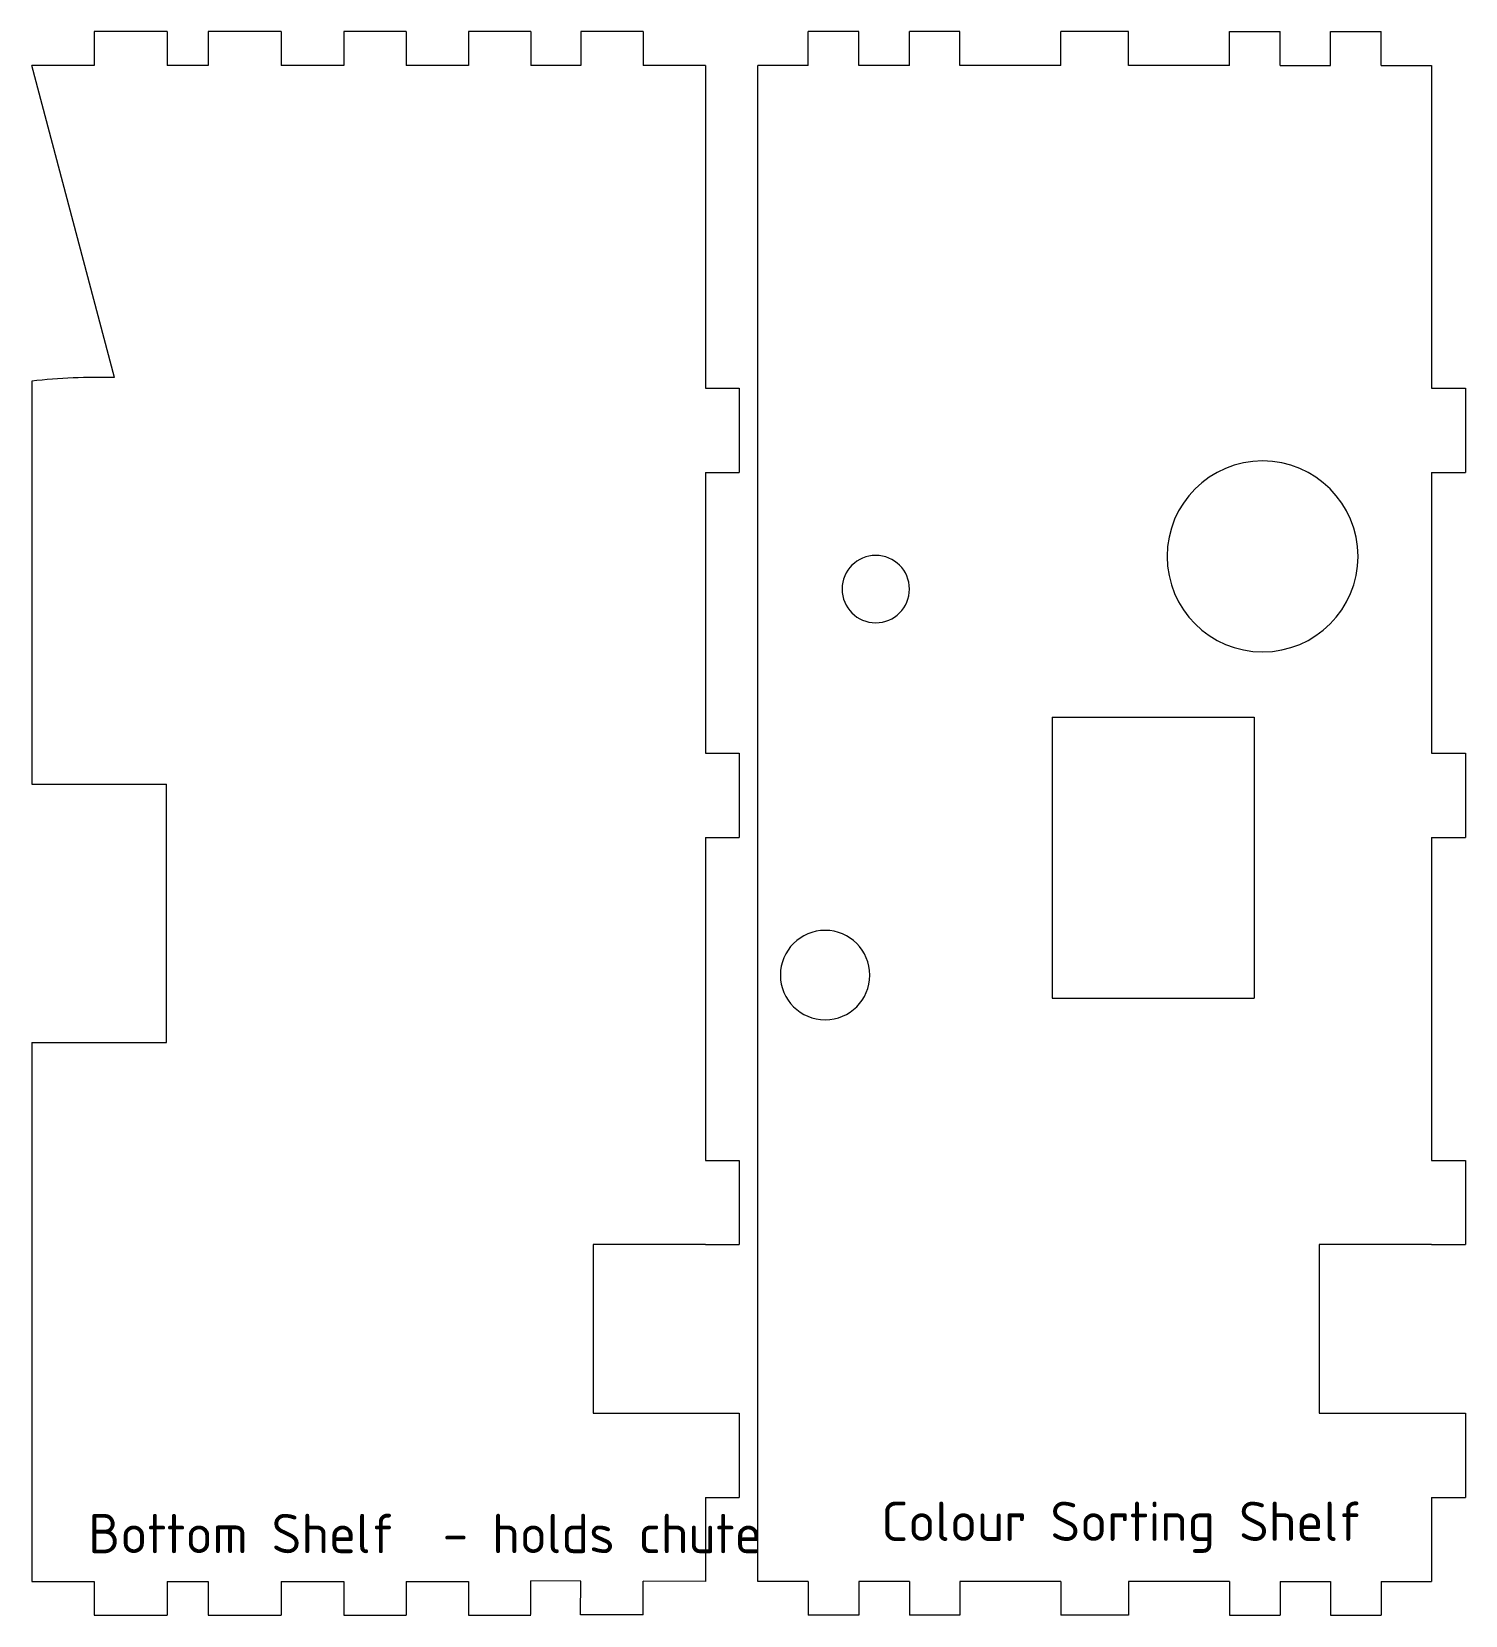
# Model space of a CAD drawing. Header units: inches. Extents: x 5 to 605, y -424 to -26.
# Drawn here: x 13.5 to 141.1, y -167.4 to -26.4 of the extents above; entities that cross this region are included whole.
import ezdxf

# ---------------------------------------------------------------- set-up
doc = ezdxf.new("R2010")
doc.units = ezdxf.units.IN
doc.header["$MEASUREMENT"] = 0
doc.layers.add('Layer 1', color=7, linetype='Continuous')

# ---------------------------------------------------------------- blocks, each defined once
blk = doc.blocks.new('block 714')
at = {"layer": 'Layer 1', "lineweight": 0}
blk.add_open_spline([(85.65, -75.99), (85.65, -74.33), (86.99, -72.99), (88.65, -72.99), (90.3, -72.99), (91.65, -74.33), (91.65, -75.99), (91.65, -77.65), (90.3, -78.99), (88.65, -78.99), (86.99, -78.99), (85.65, -77.65), (85.65, -75.99), (85.65, -75.99), (85.65, -75.99), (85.65, -75.99)], degree=3, knots=[0, 0, 0, 0, 1, 1, 1, 2, 2, 2, 3, 3, 3, 4, 4, 4, 5, 5, 5, 5], dxfattribs=at)
blk = doc.blocks.new('block 716')
at = {"layer": 'Layer 1', "lineweight": 0}
blk.add_lwpolyline([(20.88, -57.16), (13.5, -29.36)], dxfattribs=at)
blk = doc.blocks.new('block 717')
at = {"layer": 'Layer 1', "lineweight": 0}
blk.add_open_spline([(20.88, -57.16), (18.42, -57.09), (15.95, -57.2), (13.5, -57.48)], degree=3, dxfattribs=at)
blk = doc.blocks.new('block 872')
at = {"layer": 'Layer 1', "lineweight": 0}
blk.add_open_spline([(80.16, -110.36), (80.16, -108.16), (81.94, -106.38), (84.14, -106.38), (86.34, -106.38), (88.12, -108.16), (88.12, -110.36), (88.12, -112.56), (86.34, -114.34), (84.14, -114.34), (81.94, -114.34), (80.16, -112.56), (80.16, -110.36), (80.16, -110.36), (80.16, -110.36), (80.16, -110.36)], degree=3, knots=[0, 0, 0, 0, 1, 1, 1, 2, 2, 2, 3, 3, 3, 4, 4, 4, 5, 5, 5, 5], dxfattribs=at)
blk = doc.blocks.new('block 1367')
at = {"layer": 'Layer 1', "lineweight": 0}
blk.add_lwpolyline([(25.55, -26.36), (25.55, -29.36)], dxfattribs=at)
blk = doc.blocks.new('block 1368')
at = {"layer": 'Layer 1', "lineweight": 0}
blk.add_lwpolyline([(29.22, -26.36), (29.22, -29.36)], dxfattribs=at)
blk = doc.blocks.new('block 1369')
at = {"layer": 'Layer 1', "lineweight": 0}
blk.add_lwpolyline([(25.55, -164.36), (25.55, -167.36)], dxfattribs=at)
blk = doc.blocks.new('block 1370')
at = {"layer": 'Layer 1', "lineweight": 0}
blk.add_lwpolyline([(29.22, -164.36), (29.22, -167.36)], dxfattribs=at)
blk = doc.blocks.new('block 1427')
at = {"layer": 'Layer 1', "lineweight": 0}
blk.add_lwpolyline([(13.5, -57.48), (13.5, -93.36)], dxfattribs=at)
blk = doc.blocks.new('block 1428')
at = {"layer": 'Layer 1', "lineweight": 0}
blk.add_lwpolyline([(19.05, -167.36), (25.55, -167.36)], dxfattribs=at)
blk = doc.blocks.new('block 1429')
at = {"layer": 'Layer 1', "lineweight": 0}
blk.add_lwpolyline([(57.94, -26.36), (52.39, -26.36)], dxfattribs=at)
blk = doc.blocks.new('block 1430')
at = {"layer": 'Layer 1', "lineweight": 0}
blk.add_lwpolyline([(13.5, -164.36), (19.05, -164.36)], dxfattribs=at)
blk = doc.blocks.new('block 1431')
at = {"layer": 'Layer 1', "lineweight": 0}
blk.add_lwpolyline([(13.5, -116.36), (25.5, -116.36)], dxfattribs=at)
blk = doc.blocks.new('block 1432')
at = {"layer": 'Layer 1', "lineweight": 0}
blk.add_lwpolyline([(13.5, -93.36), (25.5, -93.36)], dxfattribs=at)
blk = doc.blocks.new('block 1433')
at = {"layer": 'Layer 1', "lineweight": 0}
blk.add_lwpolyline([(25.5, -116.36), (25.5, -93.36)], dxfattribs=at)
blk = doc.blocks.new('block 1434')
at = {"layer": 'Layer 1', "lineweight": 0}
blk.add_lwpolyline([(13.5, -116.36), (13.5, -164.36)], dxfattribs=at)
blk = doc.blocks.new('block 1435')
at = {"layer": 'Layer 1', "lineweight": 0}
blk.add_lwpolyline([(52.39, -29.36), (46.83, -29.36)], dxfattribs=at)
blk = doc.blocks.new('block 1436')
at = {"layer": 'Layer 1', "lineweight": 0}
blk.add_lwpolyline([(52.39, -164.36), (52.39, -167.36)], dxfattribs=at)
blk = doc.blocks.new('block 1437')
at = {"layer": 'Layer 1', "lineweight": 0}
blk.add_lwpolyline([(46.83, -164.36), (46.83, -167.36)], dxfattribs=at)
blk = doc.blocks.new('block 1438')
at = {"layer": 'Layer 1', "lineweight": 0}
blk.add_lwpolyline([(41.28, -164.36), (41.28, -167.36)], dxfattribs=at)
blk = doc.blocks.new('block 1439')
at = {"layer": 'Layer 1', "lineweight": 0}
blk.add_lwpolyline([(35.72, -164.36), (35.72, -167.36)], dxfattribs=at)
blk = doc.blocks.new('block 1440')
at = {"layer": 'Layer 1', "lineweight": 0}
blk.add_lwpolyline([(19.05, -164.36), (19.05, -167.36)], dxfattribs=at)
blk = doc.blocks.new('block 1441')
at = {"layer": 'Layer 1', "lineweight": 0}
blk.add_lwpolyline([(57.94, -26.36), (57.94, -29.36)], dxfattribs=at)
blk = doc.blocks.new('block 1442')
at = {"layer": 'Layer 1', "lineweight": 0}
blk.add_lwpolyline([(52.39, -26.36), (52.39, -29.36)], dxfattribs=at)
blk = doc.blocks.new('block 1443')
at = {"layer": 'Layer 1', "lineweight": 0}
blk.add_lwpolyline([(46.83, -26.36), (46.83, -29.36)], dxfattribs=at)
blk = doc.blocks.new('block 1444')
at = {"layer": 'Layer 1', "lineweight": 0}
blk.add_lwpolyline([(41.28, -26.36), (41.28, -29.36)], dxfattribs=at)
blk = doc.blocks.new('block 1445')
at = {"layer": 'Layer 1', "lineweight": 0}
blk.add_lwpolyline([(35.72, -26.36), (35.72, -29.36)], dxfattribs=at)
blk = doc.blocks.new('block 1446')
at = {"layer": 'Layer 1', "lineweight": 0}
blk.add_lwpolyline([(19.05, -26.36), (19.05, -29.36)], dxfattribs=at)
blk = doc.blocks.new('block 1447')
at = {"layer": 'Layer 1', "lineweight": 0}
blk.add_lwpolyline([(19.05, -29.36), (13.5, -29.36)], dxfattribs=at)
blk = doc.blocks.new('block 1448')
at = {"layer": 'Layer 1', "lineweight": 0}
blk.add_lwpolyline([(25.55, -26.36), (19.05, -26.36)], dxfattribs=at)
blk = doc.blocks.new('block 1449')
at = {"layer": 'Layer 1', "lineweight": 0}
blk.add_lwpolyline([(29.22, -29.36), (25.55, -29.36)], dxfattribs=at)
blk = doc.blocks.new('block 1450')
at = {"layer": 'Layer 1', "lineweight": 0}
blk.add_lwpolyline([(35.72, -26.36), (29.22, -26.36)], dxfattribs=at)
blk = doc.blocks.new('block 1451')
at = {"layer": 'Layer 1', "lineweight": 0}
blk.add_lwpolyline([(41.28, -29.36), (35.72, -29.36)], dxfattribs=at)
blk = doc.blocks.new('block 1452')
at = {"layer": 'Layer 1', "lineweight": 0}
blk.add_lwpolyline([(46.83, -26.36), (41.28, -26.36)], dxfattribs=at)
blk = doc.blocks.new('block 1453')
at = {"layer": 'Layer 1', "lineweight": 0}
blk.add_lwpolyline([(62.39, -29.36), (57.94, -29.36)], dxfattribs=at)
blk = doc.blocks.new('block 1454')
at = {"layer": 'Layer 1', "lineweight": 0}
blk.add_lwpolyline([(52.39, -167.36), (57.94, -167.36)], dxfattribs=at)
blk = doc.blocks.new('block 1455')
at = {"layer": 'Layer 1', "lineweight": 0}
blk.add_lwpolyline([(46.83, -164.36), (52.39, -164.36)], dxfattribs=at)
blk = doc.blocks.new('block 1456')
at = {"layer": 'Layer 1', "lineweight": 0}
blk.add_lwpolyline([(41.28, -167.36), (46.83, -167.36)], dxfattribs=at)
blk = doc.blocks.new('block 1457')
at = {"layer": 'Layer 1', "lineweight": 0}
blk.add_lwpolyline([(35.72, -164.36), (41.28, -164.36)], dxfattribs=at)
blk = doc.blocks.new('block 1458')
at = {"layer": 'Layer 1', "lineweight": 0}
blk.add_lwpolyline([(29.22, -167.36), (35.72, -167.36)], dxfattribs=at)
blk = doc.blocks.new('block 1459')
at = {"layer": 'Layer 1', "lineweight": 0}
blk.add_lwpolyline([(25.55, -164.36), (29.22, -164.36)], dxfattribs=at)
blk = doc.blocks.new('block 1460')
at = {"layer": 'Layer 1', "lineweight": 0}
blk.add_lwpolyline([(73.5, -98.11), (73.5, -126.86)], dxfattribs=at)
blk = doc.blocks.new('block 1461')
at = {"layer": 'Layer 1', "lineweight": 0}
blk.add_lwpolyline([(76.5, -90.61), (76.5, -98.11)], dxfattribs=at)
blk = doc.blocks.new('block 1462')
at = {"layer": 'Layer 1', "lineweight": 0}
blk.add_lwpolyline([(73.5, -134.36), (76.5, -134.36)], dxfattribs=at)
blk = doc.blocks.new('block 1463')
at = {"layer": 'Layer 1', "lineweight": 0}
blk.add_lwpolyline([(73.5, -126.86), (76.5, -126.86)], dxfattribs=at)
blk = doc.blocks.new('block 1464')
at = {"layer": 'Layer 1', "lineweight": 0}
blk.add_lwpolyline([(73.5, -65.61), (76.5, -65.61)], dxfattribs=at)
blk = doc.blocks.new('block 1465')
at = {"layer": 'Layer 1', "lineweight": 0}
blk.add_lwpolyline([(73.5, -58.11), (76.5, -58.11)], dxfattribs=at)
blk = doc.blocks.new('block 1466')
at = {"layer": 'Layer 1', "lineweight": 0}
blk.add_lwpolyline([(73.5, -98.11), (76.5, -98.11)], dxfattribs=at)
blk = doc.blocks.new('block 1467')
at = {"layer": 'Layer 1', "lineweight": 0}
blk.add_lwpolyline([(73.5, -90.61), (76.5, -90.61)], dxfattribs=at)
blk = doc.blocks.new('block 1468')
at = {"layer": 'Layer 1', "lineweight": 0}
blk.add_lwpolyline([(73.5, -29.36), (73.5, -58.11)], dxfattribs=at)
blk = doc.blocks.new('block 1469')
at = {"layer": 'Layer 1', "lineweight": 0}
blk.add_lwpolyline([(76.5, -58.11), (76.5, -65.61)], dxfattribs=at)
blk = doc.blocks.new('block 1470')
at = {"layer": 'Layer 1', "lineweight": 0}
blk.add_lwpolyline([(73.5, -65.61), (73.5, -90.61)], dxfattribs=at)
blk = doc.blocks.new('block 1471')
at = {"layer": 'Layer 1', "lineweight": 0}
blk.add_lwpolyline([(76.5, -126.86), (76.5, -134.36)], dxfattribs=at)
blk = doc.blocks.new('block 1472')
at = {"layer": 'Layer 1', "lineweight": 0}
blk.add_lwpolyline([(67.94, -26.36), (62.39, -26.36)], dxfattribs=at)
blk = doc.blocks.new('block 1473')
at = {"layer": 'Layer 1', "lineweight": 0}
blk.add_lwpolyline([(67.94, -26.36), (67.94, -29.36)], dxfattribs=at)
blk = doc.blocks.new('block 1474')
at = {"layer": 'Layer 1', "lineweight": 0}
blk.add_lwpolyline([(62.39, -26.36), (62.39, -29.36)], dxfattribs=at)
blk = doc.blocks.new('block 1475')
at = {"layer": 'Layer 1', "lineweight": 0}
blk.add_lwpolyline([(73.5, -29.36), (67.94, -29.36)], dxfattribs=at)
blk = doc.blocks.new('block 1476')
at = {"layer": 'Layer 1', "lineweight": 0}
blk.add_lwpolyline([(73.5, -134.36), (63.5, -134.36)], dxfattribs=at)
blk = doc.blocks.new('block 1477')
at = {"layer": 'Layer 1', "lineweight": 0}
blk.add_lwpolyline([(63.5, -134.36), (63.5, -149.36)], dxfattribs=at)
blk = doc.blocks.new('block 1478')
at = {"layer": 'Layer 1', "lineweight": 0}
blk.add_lwpolyline([(63.5, -149.36), (73.5, -149.36)], dxfattribs=at)
blk = doc.blocks.new('block 1479')
at = {"layer": 'Layer 1', "lineweight": 0}
blk.add_lwpolyline([(73.5, -149.36), (76.5, -149.36)], dxfattribs=at)
blk = doc.blocks.new('block 1480')
at = {"layer": 'Layer 1', "lineweight": 0}
blk.add_lwpolyline([(73.5, -156.86), (73.5, -164.36)], dxfattribs=at)
blk = doc.blocks.new('block 1481')
at = {"layer": 'Layer 1', "lineweight": 0}
blk.add_lwpolyline([(76.5, -149.36), (76.5, -156.86)], dxfattribs=at)
blk = doc.blocks.new('block 1482')
at = {"layer": 'Layer 1', "lineweight": 0}
blk.add_lwpolyline([(73.5, -156.86), (76.5, -156.86)], dxfattribs=at)
blk = doc.blocks.new('block 1483')
at = {"layer": 'Layer 1', "lineweight": 0}
blk.add_lwpolyline([(57.93, -167.29), (57.94, -164.29)], dxfattribs=at)
blk = doc.blocks.new('block 1484')
at = {"layer": 'Layer 1', "lineweight": 0}
blk.add_lwpolyline([(62.39, -164.31), (57.94, -164.29)], dxfattribs=at)
blk = doc.blocks.new('block 1485')
at = {"layer": 'Layer 1', "lineweight": 0}
blk.add_lwpolyline([(67.93, -167.33), (62.37, -167.31)], dxfattribs=at)
blk = doc.blocks.new('block 1486')
at = {"layer": 'Layer 1', "lineweight": 0}
blk.add_lwpolyline([(67.93, -167.33), (67.94, -164.33)], dxfattribs=at)
blk = doc.blocks.new('block 1487')
at = {"layer": 'Layer 1', "lineweight": 0}
blk.add_lwpolyline([(62.37, -167.31), (62.39, -164.31)], dxfattribs=at)
blk = doc.blocks.new('block 1488')
at = {"layer": 'Layer 1', "lineweight": 0}
blk.add_lwpolyline([(73.5, -164.36), (67.94, -164.33)], dxfattribs=at)
blk = doc.blocks.new('block 1489')
at = {"layer": 'Layer 1', "color": 7, "true_color": 0xffffff, "insert": (18.54, -161.83), "char_height": 3.5, "attachment_point": 7}
blk.add_mtext('\\fSolid Edge ISO|b0|i0|c0|p34;\\W1;Bottom Shelf  - holds chute', dxfattribs=at)
blk = doc.blocks.new('block 1782')
at = {"layer": 'Layer 1', "lineweight": 0}
blk.add_lwpolyline([(138.14, -98.11), (138.14, -126.86)], dxfattribs=at)
blk = doc.blocks.new('block 1783')
at = {"layer": 'Layer 1', "lineweight": 0}
blk.add_lwpolyline([(141.14, -90.61), (141.14, -98.11)], dxfattribs=at)
blk = doc.blocks.new('block 1784')
at = {"layer": 'Layer 1', "lineweight": 0}
blk.add_lwpolyline([(138.14, -134.36), (141.14, -134.36)], dxfattribs=at)
blk = doc.blocks.new('block 1785')
at = {"layer": 'Layer 1', "lineweight": 0}
blk.add_lwpolyline([(138.14, -126.86), (141.14, -126.86)], dxfattribs=at)
blk = doc.blocks.new('block 1786')
at = {"layer": 'Layer 1', "lineweight": 0}
blk.add_lwpolyline([(138.14, -65.61), (141.14, -65.61)], dxfattribs=at)
blk = doc.blocks.new('block 1787')
at = {"layer": 'Layer 1', "lineweight": 0}
blk.add_lwpolyline([(138.14, -58.11), (141.14, -58.11)], dxfattribs=at)
blk = doc.blocks.new('block 1788')
at = {"layer": 'Layer 1', "lineweight": 0}
blk.add_lwpolyline([(138.14, -98.11), (141.14, -98.11)], dxfattribs=at)
blk = doc.blocks.new('block 1789')
at = {"layer": 'Layer 1', "lineweight": 0}
blk.add_lwpolyline([(138.14, -90.61), (141.14, -90.61)], dxfattribs=at)
blk = doc.blocks.new('block 1790')
at = {"layer": 'Layer 1', "lineweight": 0}
blk.add_lwpolyline([(141.14, -58.11), (141.14, -65.61)], dxfattribs=at)
blk = doc.blocks.new('block 1791')
at = {"layer": 'Layer 1', "lineweight": 0}
blk.add_lwpolyline([(138.14, -65.61), (138.14, -90.61)], dxfattribs=at)
blk = doc.blocks.new('block 1792')
at = {"layer": 'Layer 1', "lineweight": 0}
blk.add_lwpolyline([(141.14, -126.86), (141.14, -134.36)], dxfattribs=at)
blk = doc.blocks.new('block 1793')
at = {"layer": 'Layer 1', "lineweight": 0}
blk.add_lwpolyline([(138.14, -134.36), (128.14, -134.36)], dxfattribs=at)
blk = doc.blocks.new('block 1794')
at = {"layer": 'Layer 1', "lineweight": 0}
blk.add_lwpolyline([(128.14, -134.36), (128.14, -149.36)], dxfattribs=at)
blk = doc.blocks.new('block 1795')
at = {"layer": 'Layer 1', "lineweight": 0}
blk.add_lwpolyline([(128.14, -149.36), (138.14, -149.36)], dxfattribs=at)
blk = doc.blocks.new('block 1796')
at = {"layer": 'Layer 1', "lineweight": 0}
blk.add_lwpolyline([(138.14, -149.36), (141.14, -149.36)], dxfattribs=at)
blk = doc.blocks.new('block 1797')
at = {"layer": 'Layer 1', "lineweight": 0}
blk.add_lwpolyline([(141.14, -149.36), (141.14, -156.86)], dxfattribs=at)
blk = doc.blocks.new('block 1798')
at = {"layer": 'Layer 1', "lineweight": 0}
blk.add_lwpolyline([(138.14, -156.86), (141.14, -156.86)], dxfattribs=at)
blk = doc.blocks.new('block 1799')
at = {"layer": 'Layer 1', "lineweight": 0}
blk.add_lwpolyline([(78.14, -164.36), (78.14, -29.36)], dxfattribs=at)
blk = doc.blocks.new('block 1800')
at = {"layer": 'Layer 1', "lineweight": 0}
blk.add_lwpolyline([(111.14, -26.36), (105.14, -26.36)], dxfattribs=at)
blk = doc.blocks.new('block 1801')
at = {"layer": 'Layer 1', "lineweight": 0}
blk.add_open_spline([(114.59, -73.08), (114.59, -68.39), (118.39, -64.58), (123.09, -64.58), (127.78, -64.58), (131.59, -68.39), (131.59, -73.08), (131.59, -77.78), (127.78, -81.58), (123.09, -81.58), (118.39, -81.58), (114.59, -77.78), (114.59, -73.08), (114.59, -73.08), (114.59, -73.08), (114.59, -73.08)], degree=3, knots=[0, 0, 0, 0, 1, 1, 1, 2, 2, 2, 3, 3, 3, 4, 4, 4, 5, 5, 5, 5], dxfattribs=at)
blk = doc.blocks.new('block 1802')
at = {"layer": 'Layer 1', "lineweight": 0}
blk.add_lwpolyline([(104.35, -112.4), (122.35, -112.4)], dxfattribs=at)
blk = doc.blocks.new('block 1803')
at = {"layer": 'Layer 1', "lineweight": 0}
blk.add_lwpolyline([(104.35, -87.4), (122.35, -87.4)], dxfattribs=at)
blk = doc.blocks.new('block 1804')
at = {"layer": 'Layer 1', "lineweight": 0}
blk.add_lwpolyline([(104.35, -87.4), (104.35, -112.4)], dxfattribs=at)
blk = doc.blocks.new('block 1805')
at = {"layer": 'Layer 1', "lineweight": 0}
blk.add_lwpolyline([(122.35, -87.4), (122.35, -112.4)], dxfattribs=at)
blk = doc.blocks.new('block 1806')
at = {"layer": 'Layer 1', "lineweight": 0}
blk.add_lwpolyline([(105.14, -29.36), (96.14, -29.36)], dxfattribs=at)
blk = doc.blocks.new('block 1807')
at = {"layer": 'Layer 1', "lineweight": 0}
blk.add_lwpolyline([(111.14, -29.36), (111.14, -26.36)], dxfattribs=at)
blk = doc.blocks.new('block 1808')
at = {"layer": 'Layer 1', "lineweight": 0}
blk.add_lwpolyline([(105.14, -29.36), (105.14, -26.36)], dxfattribs=at)
blk = doc.blocks.new('block 1809')
at = {"layer": 'Layer 1', "lineweight": 0}
blk.add_lwpolyline([(96.14, -29.36), (96.14, -26.36)], dxfattribs=at)
blk = doc.blocks.new('block 1810')
at = {"layer": 'Layer 1', "lineweight": 0}
blk.add_lwpolyline([(87.14, -29.36), (87.14, -26.36)], dxfattribs=at)
blk = doc.blocks.new('block 1811')
at = {"layer": 'Layer 1', "lineweight": 0}
blk.add_lwpolyline([(82.64, -29.36), (82.64, -26.36)], dxfattribs=at)
blk = doc.blocks.new('block 1812')
at = {"layer": 'Layer 1', "lineweight": 0}
blk.add_lwpolyline([(91.64, -29.36), (91.64, -26.36)], dxfattribs=at)
blk = doc.blocks.new('block 1813')
at = {"layer": 'Layer 1', "lineweight": 0}
blk.add_lwpolyline([(87.14, -26.36), (82.64, -26.36)], dxfattribs=at)
blk = doc.blocks.new('block 1814')
at = {"layer": 'Layer 1', "lineweight": 0}
blk.add_lwpolyline([(82.64, -29.36), (78.14, -29.36)], dxfattribs=at)
blk = doc.blocks.new('block 1815')
at = {"layer": 'Layer 1', "lineweight": 0}
blk.add_lwpolyline([(91.64, -29.36), (87.14, -29.36)], dxfattribs=at)
blk = doc.blocks.new('block 1816')
at = {"layer": 'Layer 1', "lineweight": 0}
blk.add_lwpolyline([(96.14, -26.36), (91.64, -26.36)], dxfattribs=at)
blk = doc.blocks.new('block 1817')
at = {"layer": 'Layer 1', "lineweight": 0}
blk.add_lwpolyline([(120.14, -29.36), (111.14, -29.36)], dxfattribs=at)
blk = doc.blocks.new('block 1818')
at = {"layer": 'Layer 1', "lineweight": 0}
blk.add_lwpolyline([(120.14, -29.36), (120.14, -26.36)], dxfattribs=at)
blk = doc.blocks.new('block 1819')
at = {"layer": 'Layer 1', "lineweight": 0}
blk.add_lwpolyline([(129.14, -29.36), (129.14, -26.36)], dxfattribs=at)
blk = doc.blocks.new('block 1820')
at = {"layer": 'Layer 1', "lineweight": 0}
blk.add_lwpolyline([(133.64, -29.36), (133.64, -26.36)], dxfattribs=at)
blk = doc.blocks.new('block 1821')
at = {"layer": 'Layer 1', "lineweight": 0}
blk.add_lwpolyline([(124.64, -29.36), (124.64, -26.36)], dxfattribs=at)
blk = doc.blocks.new('block 1822')
at = {"layer": 'Layer 1', "lineweight": 0}
blk.add_lwpolyline([(129.14, -26.36), (133.64, -26.36)], dxfattribs=at)
blk = doc.blocks.new('block 1823')
at = {"layer": 'Layer 1', "lineweight": 0}
blk.add_lwpolyline([(133.64, -29.36), (138.14, -29.36)], dxfattribs=at)
blk = doc.blocks.new('block 1824')
at = {"layer": 'Layer 1', "lineweight": 0}
blk.add_lwpolyline([(124.64, -29.36), (129.14, -29.36)], dxfattribs=at)
blk = doc.blocks.new('block 1825')
at = {"layer": 'Layer 1', "lineweight": 0}
blk.add_lwpolyline([(120.14, -26.36), (124.64, -26.36)], dxfattribs=at)
blk = doc.blocks.new('block 1826')
at = {"layer": 'Layer 1', "lineweight": 0}
blk.add_lwpolyline([(138.14, -156.86), (138.14, -164.36)], dxfattribs=at)
blk = doc.blocks.new('block 1827')
at = {"layer": 'Layer 1', "lineweight": 0}
blk.add_lwpolyline([(138.14, -29.36), (138.14, -58.11)], dxfattribs=at)
blk = doc.blocks.new('block 1828')
at = {"layer": 'Layer 1', "lineweight": 0}
blk.add_lwpolyline([(111.14, -167.36), (105.14, -167.36)], dxfattribs=at)
blk = doc.blocks.new('block 1829')
at = {"layer": 'Layer 1', "lineweight": 0}
blk.add_lwpolyline([(105.14, -164.36), (96.14, -164.36)], dxfattribs=at)
blk = doc.blocks.new('block 1830')
at = {"layer": 'Layer 1', "lineweight": 0}
blk.add_lwpolyline([(111.14, -164.36), (111.14, -167.36)], dxfattribs=at)
blk = doc.blocks.new('block 1831')
at = {"layer": 'Layer 1', "lineweight": 0}
blk.add_lwpolyline([(105.14, -164.36), (105.14, -167.36)], dxfattribs=at)
blk = doc.blocks.new('block 1832')
at = {"layer": 'Layer 1', "lineweight": 0}
blk.add_lwpolyline([(96.14, -164.36), (96.14, -167.36)], dxfattribs=at)
blk = doc.blocks.new('block 1833')
at = {"layer": 'Layer 1', "lineweight": 0}
blk.add_lwpolyline([(87.14, -164.36), (87.14, -167.36)], dxfattribs=at)
blk = doc.blocks.new('block 1834')
at = {"layer": 'Layer 1', "lineweight": 0}
blk.add_lwpolyline([(82.64, -164.36), (82.64, -167.36)], dxfattribs=at)
blk = doc.blocks.new('block 1835')
at = {"layer": 'Layer 1', "lineweight": 0}
blk.add_lwpolyline([(91.64, -164.36), (91.64, -167.36)], dxfattribs=at)
blk = doc.blocks.new('block 1836')
at = {"layer": 'Layer 1', "lineweight": 0}
blk.add_lwpolyline([(87.14, -167.36), (82.64, -167.36)], dxfattribs=at)
blk = doc.blocks.new('block 1837')
at = {"layer": 'Layer 1', "lineweight": 0}
blk.add_lwpolyline([(82.64, -164.36), (78.14, -164.36)], dxfattribs=at)
blk = doc.blocks.new('block 1838')
at = {"layer": 'Layer 1', "lineweight": 0}
blk.add_lwpolyline([(91.64, -164.36), (87.14, -164.36)], dxfattribs=at)
blk = doc.blocks.new('block 1839')
at = {"layer": 'Layer 1', "lineweight": 0}
blk.add_lwpolyline([(96.14, -167.36), (91.64, -167.36)], dxfattribs=at)
blk = doc.blocks.new('block 1840')
at = {"layer": 'Layer 1', "lineweight": 0}
blk.add_lwpolyline([(120.14, -164.36), (111.14, -164.36)], dxfattribs=at)
blk = doc.blocks.new('block 1841')
at = {"layer": 'Layer 1', "lineweight": 0}
blk.add_lwpolyline([(120.14, -164.36), (120.14, -167.36)], dxfattribs=at)
blk = doc.blocks.new('block 1842')
at = {"layer": 'Layer 1', "lineweight": 0}
blk.add_lwpolyline([(129.14, -164.36), (129.14, -167.36)], dxfattribs=at)
blk = doc.blocks.new('block 1843')
at = {"layer": 'Layer 1', "lineweight": 0}
blk.add_lwpolyline([(133.64, -164.36), (133.64, -167.36)], dxfattribs=at)
blk = doc.blocks.new('block 1844')
at = {"layer": 'Layer 1', "lineweight": 0}
blk.add_lwpolyline([(124.64, -164.36), (124.64, -167.36)], dxfattribs=at)
blk = doc.blocks.new('block 1845')
at = {"layer": 'Layer 1', "lineweight": 0}
blk.add_lwpolyline([(129.14, -167.36), (133.64, -167.36)], dxfattribs=at)
blk = doc.blocks.new('block 1846')
at = {"layer": 'Layer 1', "lineweight": 0}
blk.add_lwpolyline([(133.64, -164.36), (138.14, -164.36)], dxfattribs=at)
blk = doc.blocks.new('block 1847')
at = {"layer": 'Layer 1', "lineweight": 0}
blk.add_lwpolyline([(124.64, -164.36), (129.14, -164.36)], dxfattribs=at)
blk = doc.blocks.new('block 1848')
at = {"layer": 'Layer 1', "lineweight": 0}
blk.add_lwpolyline([(120.14, -167.36), (124.64, -167.36)], dxfattribs=at)
blk = doc.blocks.new('block 1849')
at = {"layer": 'Layer 1', "color": 7, "true_color": 0xffffff, "insert": (89.14, -161.8), "char_height": 3.5, "attachment_point": 7}
blk.add_mtext('\\fSolid Edge ISO|b0|i0|c0|p34;\\W1;Colour Sorting Shelf', dxfattribs=at)

msp = doc.modelspace()

# ---------------------------------------------------------------- block references
at = {"layer": 'Layer 1'}
for name in ['block 1446', 'block 1448', 'block 1367', 'block 1368', 'block 1450', 'block 1445', 'block 1444', 'block 1452', 'block 1443', 'block 1429', 'block 1442', 'block 1441', 'block 1472', 'block 1474', 'block 1473', 'block 1811', 'block 1813', 'block 1810', 'block 1812', 'block 1816', 'block 1809', 'block 1800', 'block 1808', 'block 1807', 'block 1818', 'block 1825', 'block 1821', 'block 1819', 'block 1822', 'block 1820', 'block 716', 'block 1447', 'block 1449', 'block 1451', 'block 1435', 'block 1453', 'block 1475', 'block 1468', 'block 1799', 'block 1814', 'block 1815', 'block 1806', 'block 1817', 'block 1824', 'block 1823', 'block 1827', 'block 717', 'block 1427', 'block 1465', 'block 1469', 'block 1787', 'block 1790', 'block 1801', 'block 1464', 'block 1470', 'block 1786', 'block 1791', 'block 714', 'block 1803', 'block 1804', 'block 1805', 'block 1467', 'block 1461', 'block 1789', 'block 1783', 'block 1432', 'block 1433', 'block 1460', 'block 1466', 'block 1782', 'block 1788', 'block 872', 'block 1802', 'block 1431', 'block 1434', 'block 1463', 'block 1471', 'block 1785', 'block 1792', 'block 1476', 'block 1477', 'block 1462', 'block 1793', 'block 1794', 'block 1784', 'block 1478', 'block 1479', 'block 1481', 'block 1795', 'block 1796', 'block 1797', 'block 1480', 'block 1482', 'block 1849', 'block 1798', 'block 1826', 'block 1489', 'block 1430', 'block 1440', 'block 1369', 'block 1459', 'block 1370', 'block 1439', 'block 1457', 'block 1438', 'block 1437', 'block 1455', 'block 1436', 'block 1483', 'block 1484', 'block 1487', 'block 1486', 'block 1488', 'block 1837', 'block 1834', 'block 1833', 'block 1838', 'block 1835', 'block 1829', 'block 1832', 'block 1831', 'block 1830', 'block 1840', 'block 1841', 'block 1844', 'block 1847', 'block 1842', 'block 1843', 'block 1846', 'block 1428', 'block 1458', 'block 1456', 'block 1454', 'block 1485', 'block 1836', 'block 1839', 'block 1828', 'block 1848', 'block 1845']:
    msp.add_blockref(name, (0, 0), dxfattribs=at)

doc.saveas('drawing.dxf')
